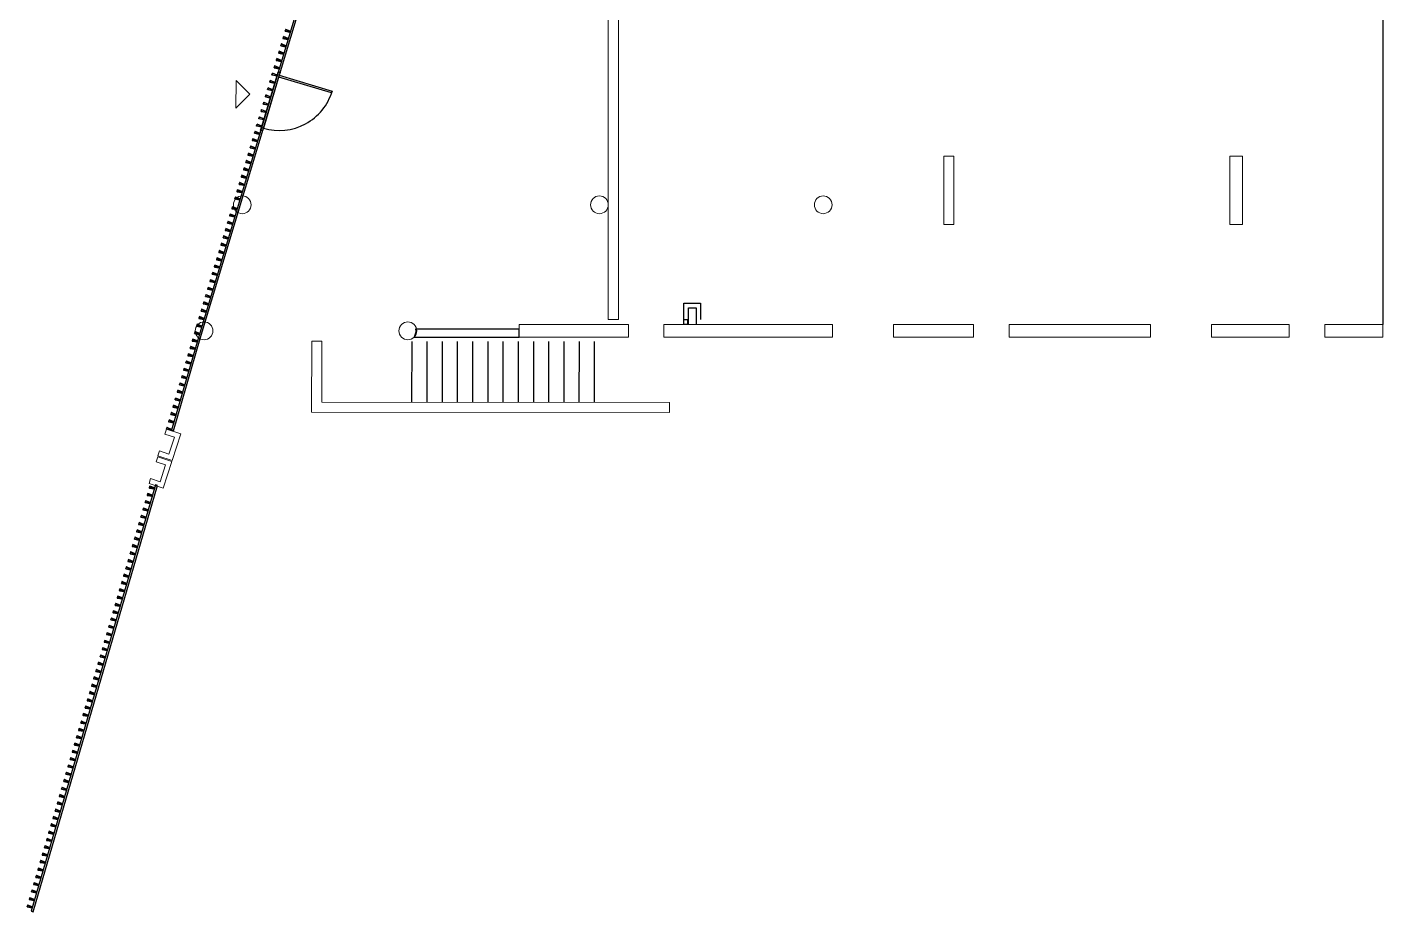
# Model space of a CAD drawing. Header units: millimetres. Extents: x -26249 to 60250, y -21218 to 23336.
# Drawn here: x -21371 to -18698, y 11154 to 12897 of the extents above; entities that cross this region are included whole.
import ezdxf

# ---------------------------------------------------------------- set-up
doc = ezdxf.new("R2010")
doc.units = ezdxf.units.MM
doc.layers.add('01_linteaux', color=2, linetype='Continuous')
doc.layers.add('01_murs_coup', color=5, linetype='Continuous', lineweight=60)
doc.layers.add('B Général', color=7, linetype='Continuous', lineweight=5)

msp = doc.modelspace()

# ---------------------------------------------------------------- linework, layer by layer
at = {"layer": '01_linteaux', "linetype": 'Continuous'}
for p, q in [((-18698.108, 13027.478), (-18698.108, 12311.493)), ((-20076.103, 12353.642), (-20043.199, 12353.642)), ((-20076.103, 12321.493), (-20076.103, 12353.642)), ((-20043.199, 12353.642), (-20043.199, 12321.493)), ((-20067.103, 12344.642), (-20052.199, 12344.642)), ((-20067.103, 12311.493), (-20067.103, 12344.642)), ((-20052.199, 12344.642), (-20052.199, 12311.493)), ((-20612.386, 12158.314), (-20612.265, 12278.314)), ((-20582.386, 12158.283), (-20582.265, 12278.283)), ((-20552.386, 12158.253), (-20552.265, 12278.253)), ((-20522.386, 12158.223), (-20522.265, 12278.223)), ((-20492.386, 12158.193), (-20492.265, 12278.193)), ((-20462.386, 12158.162), (-20462.265, 12278.162)), ((-20432.386, 12158.132), (-20432.265, 12278.132)), ((-20402.386, 12158.102), (-20402.265, 12278.102)), ((-20372.386, 12158.072), (-20372.265, 12278.072)), ((-20342.386, 12158.041), (-20342.265, 12278.041)), ((-20312.386, 12158.011), (-20312.265, 12278.011)), ((-20282.386, 12157.981), (-20282.265, 12277.981)), ((-20252.386, 12157.951), (-20252.265, 12277.95))]:
    msp.add_line(p, q, dxfattribs=at)
at = {"layer": '01_linteaux', "linetype": 'Continuous', "flags": 128}
for points in [[(-21082.747, 12102.144), (-21029.658, 12284.057), (-21029.661, 12284.058), (-20829.057, 12952.34), (-20832.888, 12953.49), (-21034.766, 12280.964), (-21034.731, 12280.954), (-21086.541, 12103.423)], [(-20852.943, 12887.722), (-20862.208, 12889.554), (-20861.261, 12892.71), (-20852.525, 12889.117)], [(-20861.57, 12858.985), (-20870.834, 12860.817), (-20869.887, 12863.973), (-20861.151, 12860.38)], [(-20857.257, 12873.354), (-20866.521, 12875.186), (-20865.574, 12878.341), (-20856.838, 12874.748)], [(-20870.196, 12830.248), (-20879.46, 12832.08), (-20878.513, 12835.235), (-20869.777, 12831.642)], [(-20865.883, 12844.617), (-20875.147, 12846.449), (-20874.2, 12849.604), (-20865.464, 12846.011)], [(-20877.751, 12804.035), (-20873.92, 12802.885), (-20905.258, 12698.487), (-20909.089, 12699.637)], [(-20878.398, 12802.925), (-20887.139, 12806.499), (-20888.086, 12803.343), (-20878.816, 12801.531)], [(-20874.509, 12815.88), (-20883.774, 12817.711), (-20882.826, 12820.867), (-20874.091, 12817.274)], [(-20877.751, 12804.035), (-20876.179, 12809.274), (-20872.348, 12808.124), (-20873.92, 12802.885)], [(-20887.024, 12774.188), (-20895.766, 12777.761), (-20896.713, 12774.606), (-20887.442, 12772.794)], [(-20882.711, 12788.557), (-20891.452, 12792.13), (-20892.4, 12788.975), (-20883.129, 12787.162)], [(-20875.07, 12799.054), (-20873.92, 12802.885), (-20769.522, 12771.547), (-20770.672, 12767.716)], [(-20891.337, 12759.82), (-20900.079, 12763.393), (-20901.026, 12760.237), (-20891.756, 12758.425)], [(-20899.963, 12731.082), (-20908.705, 12734.656), (-20909.652, 12731.5), (-20900.382, 12729.688)], [(-20895.65, 12745.451), (-20904.392, 12749.024), (-20905.339, 12745.869), (-20896.069, 12744.057)], [(-20908.59, 12702.345), (-20917.331, 12705.918), (-20918.279, 12702.763), (-20909.008, 12700.951)], [(-20904.276, 12716.714), (-20913.018, 12720.287), (-20913.965, 12717.132), (-20904.695, 12715.32)], [(-20910.671, 12694.369), (-20909.089, 12699.637), (-20905.258, 12698.487), (-20906.84, 12693.219)], [(-20917.628, 12672.235), (-20926.893, 12674.067), (-20925.946, 12677.222), (-20917.21, 12673.629)], [(-20913.315, 12686.603), (-20922.58, 12688.435), (-20921.632, 12691.591), (-20912.897, 12687.998)], [(-20926.255, 12643.498), (-20935.519, 12645.329), (-20934.572, 12648.485), (-20925.836, 12644.892)], [(-20921.941, 12657.866), (-20931.206, 12659.698), (-20930.259, 12662.853), (-20921.523, 12659.26)], [(-20934.881, 12614.76), (-20944.145, 12616.592), (-20943.198, 12619.748), (-20934.462, 12616.155)], [(-20930.568, 12629.129), (-20939.832, 12630.961), (-20938.885, 12634.116), (-20930.149, 12630.523)], [(-20943.507, 12586.023), (-20952.772, 12587.855), (-20951.824, 12591.01), (-20943.089, 12587.418)], [(-20939.194, 12600.392), (-20948.458, 12602.224), (-20947.511, 12605.379), (-20938.775, 12601.786)], [(-20947.82, 12571.655), (-20957.085, 12573.487), (-20956.138, 12576.642), (-20947.402, 12573.049)], [(-20957.882, 12538.137), (-20967.146, 12539.969), (-20966.199, 12543.124), (-20957.463, 12539.531)], [(-20952.133, 12557.286), (-20961.398, 12559.118), (-20960.451, 12562.273), (-20951.715, 12558.68)], [(-20966.508, 12509.4), (-20975.772, 12511.232), (-20974.825, 12514.387), (-20966.089, 12510.794)], [(-20962.195, 12523.769), (-20971.459, 12525.6), (-20970.512, 12528.756), (-20961.776, 12525.163)], [(-20975.134, 12480.663), (-20984.399, 12482.495), (-20983.451, 12485.65), (-20974.716, 12482.057)], [(-20970.821, 12495.031), (-20980.085, 12496.863), (-20979.138, 12500.019), (-20970.402, 12496.426)], [(-20983.76, 12451.926), (-20993.025, 12453.758), (-20992.078, 12456.913), (-20983.342, 12453.32)], [(-20979.447, 12466.294), (-20988.712, 12468.126), (-20987.765, 12471.281), (-20979.029, 12467.689)], [(-20988.074, 12437.557), (-20997.338, 12439.389), (-20996.391, 12442.544), (-20987.655, 12438.951)], [(-20996.7, 12408.82), (-21005.964, 12410.652), (-21005.017, 12413.807), (-20996.281, 12410.214)], [(-20992.387, 12423.188), (-21001.651, 12425.02), (-21000.704, 12428.176), (-20991.968, 12424.583)], [(-21005.556, 12379.316), (-21014.821, 12381.148), (-21013.874, 12384.303), (-21005.138, 12380.71)], [(-21001.013, 12394.451), (-21010.278, 12396.283), (-21009.33, 12399.439), (-21000.594, 12395.846)], [(-21014.183, 12350.579), (-21023.447, 12352.411), (-21022.5, 12355.566), (-21013.764, 12351.973)], [(-21009.87, 12364.947), (-21019.134, 12366.779), (-21018.187, 12369.935), (-21009.451, 12366.342)], [(-21022.809, 12321.841), (-21032.073, 12323.673), (-21031.126, 12326.829), (-21022.39, 12323.236)], [(-21018.496, 12336.21), (-21027.76, 12338.042), (-21026.813, 12341.197), (-21018.077, 12337.604)], [(-21031.665, 12292.337), (-21040.93, 12294.169), (-21039.983, 12297.325), (-21031.247, 12293.732)], [(-21027.352, 12306.706), (-21036.617, 12308.538), (-21035.67, 12311.693), (-21026.934, 12308.1)], [(-20076.103, 12321.493), (-20069.103, 12321.493), (-20069.103, 12311.493), (-20076.103, 12311.493)], [(-21036.094, 12277.354), (-21045.372, 12279.115), (-21044.449, 12282.277), (-21035.686, 12278.752)], [(-21044.499, 12248.552), (-21053.778, 12250.312), (-21052.855, 12253.475), (-21044.091, 12249.949)], [(-21040.296, 12262.953), (-21049.575, 12264.714), (-21048.652, 12267.876), (-21039.889, 12264.35)], [(-21052.905, 12219.749), (-21062.183, 12221.51), (-21061.26, 12224.672), (-21052.497, 12221.147)], [(-21048.702, 12234.15), (-21057.98, 12235.911), (-21057.057, 12239.074), (-21048.294, 12235.548)], [(-21061.311, 12190.947), (-21070.589, 12192.707), (-21069.666, 12195.87), (-21060.903, 12192.344)], [(-21057.108, 12205.348), (-21066.386, 12207.109), (-21065.463, 12210.271), (-21056.7, 12206.745)], [(-21069.941, 12161.376), (-21079.219, 12163.136), (-21078.296, 12166.299), (-21069.533, 12162.773)], [(-21065.514, 12176.545), (-21074.792, 12178.306), (-21073.869, 12181.469), (-21065.106, 12177.943)], [(-21078.346, 12132.573), (-21087.625, 12134.334), (-21086.702, 12137.496), (-21077.938, 12133.971)], [(-21074.144, 12146.974), (-21083.422, 12148.735), (-21082.499, 12151.898), (-21073.736, 12148.372)], [(-21082.549, 12118.172), (-21091.827, 12119.933), (-21090.904, 12123.095), (-21082.141, 12119.569)], [(-21086.752, 12103.771), (-21096.03, 12105.531), (-21095.107, 12108.694), (-21086.344, 12105.168)], [(-21359.408, 11154.155), (-21114.237, 11994.245), (-21118.04, 11995.489), (-21363.248, 11155.275)], [(-21124.802, 11973.391), (-21134.08, 11975.152), (-21133.157, 11978.314), (-21124.394, 11974.788)], [(-21120.599, 11987.792), (-21129.877, 11989.553), (-21128.954, 11992.716), (-21120.191, 11989.19)], [(-21133.208, 11944.588), (-21142.486, 11946.349), (-21141.563, 11949.512), (-21132.8, 11945.986)], [(-21129.005, 11958.99), (-21138.283, 11960.75), (-21137.36, 11963.913), (-21128.597, 11960.387)], [(-21137.41, 11930.187), (-21146.689, 11931.948), (-21145.766, 11935.111), (-21137.003, 11931.585)], [(-21145.816, 11901.385), (-21155.094, 11903.146), (-21154.171, 11906.308), (-21145.408, 11902.782)], [(-21141.613, 11915.786), (-21150.892, 11917.547), (-21149.969, 11920.709), (-21141.205, 11917.183)], [(-21154.222, 11872.582), (-21163.5, 11874.343), (-21162.577, 11877.506), (-21153.814, 11873.98)], [(-21150.019, 11886.983), (-21159.297, 11888.744), (-21158.374, 11891.907), (-21149.611, 11888.381)], [(-21162.852, 11843.011), (-21172.13, 11844.772), (-21171.207, 11847.935), (-21162.444, 11844.409)], [(-21158.425, 11858.181), (-21167.703, 11859.942), (-21166.78, 11863.104), (-21158.017, 11859.578)], [(-21171.258, 11814.209), (-21180.536, 11815.97), (-21179.613, 11819.132), (-21170.85, 11815.606)], [(-21167.055, 11828.61), (-21176.333, 11830.371), (-21175.41, 11833.533), (-21166.647, 11830.007)], [(-21179.663, 11785.406), (-21188.941, 11787.167), (-21188.019, 11790.33), (-21179.255, 11786.804)], [(-21175.46, 11799.807), (-21184.739, 11801.568), (-21183.816, 11804.731), (-21175.053, 11801.205)], [(-21188.069, 11756.604), (-21197.347, 11758.365), (-21196.424, 11761.527), (-21187.661, 11758.001)], [(-21183.866, 11771.005), (-21193.144, 11772.766), (-21192.221, 11775.928), (-21183.458, 11772.402)], [(-21192.272, 11742.202), (-21201.55, 11743.963), (-21200.627, 11747.126), (-21191.864, 11743.6)], [(-21200.677, 11713.4), (-21209.956, 11715.161), (-21209.033, 11718.323), (-21200.27, 11714.798)], [(-21196.475, 11727.801), (-21205.753, 11729.562), (-21204.83, 11732.725), (-21196.067, 11729.199)], [(-21209.307, 11683.829), (-21218.586, 11685.59), (-21217.663, 11688.752), (-21208.9, 11685.226)], [(-21204.88, 11698.999), (-21214.159, 11700.76), (-21213.236, 11703.922), (-21204.472, 11700.396)], [(-21217.713, 11655.026), (-21226.991, 11656.787), (-21226.068, 11659.95), (-21217.305, 11656.424)], [(-21213.51, 11669.428), (-21222.789, 11671.189), (-21221.866, 11674.351), (-21213.102, 11670.825)], [(-21226.119, 11626.224), (-21235.397, 11627.985), (-21234.474, 11631.147), (-21225.711, 11627.622)], [(-21221.916, 11640.625), (-21231.194, 11642.386), (-21230.271, 11645.549), (-21221.508, 11642.023)], [(-21234.525, 11597.422), (-21243.803, 11599.182), (-21242.88, 11602.345), (-21234.117, 11598.819)], [(-21230.322, 11611.823), (-21239.6, 11613.584), (-21238.677, 11616.746), (-21229.914, 11613.22)], [(-21238.727, 11583.02), (-21248.006, 11584.781), (-21247.083, 11587.944), (-21238.32, 11584.418)], [(-21247.133, 11554.218), (-21256.411, 11555.979), (-21255.488, 11559.141), (-21246.725, 11555.615)], [(-21242.93, 11568.619), (-21252.208, 11570.38), (-21251.286, 11573.542), (-21242.522, 11570.017)], [(-21255.763, 11524.647), (-21265.041, 11526.408), (-21264.118, 11529.57), (-21255.355, 11526.044)], [(-21251.336, 11539.817), (-21260.614, 11541.577), (-21259.691, 11544.74), (-21250.928, 11541.214)], [(-21264.169, 11495.844), (-21273.447, 11497.605), (-21272.524, 11500.768), (-21263.761, 11497.242)], [(-21259.966, 11510.246), (-21269.244, 11512.006), (-21268.321, 11515.169), (-21259.558, 11511.643)], [(-21272.574, 11467.042), (-21281.853, 11468.803), (-21280.93, 11471.965), (-21272.167, 11468.439)], [(-21268.372, 11481.443), (-21277.65, 11483.204), (-21276.727, 11486.366), (-21267.964, 11482.841)], [(-21280.98, 11438.239), (-21290.258, 11440), (-21289.335, 11443.163), (-21280.572, 11439.637)], [(-21276.777, 11452.641), (-21286.056, 11454.401), (-21285.133, 11457.564), (-21276.369, 11454.038)], [(-21289.386, 11409.437), (-21298.664, 11411.198), (-21297.741, 11414.36), (-21288.978, 11410.834)], [(-21285.183, 11423.838), (-21294.461, 11425.599), (-21293.538, 11428.761), (-21284.775, 11425.236)], [(-21293.813, 11394.267), (-21303.091, 11396.028), (-21302.168, 11399.19), (-21293.405, 11395.665)], [(-21302.219, 11365.465), (-21311.497, 11367.225), (-21310.574, 11370.388), (-21301.811, 11366.862)], [(-21298.016, 11379.866), (-21307.294, 11381.627), (-21306.371, 11384.789), (-21297.608, 11381.263)], [(-21310.624, 11336.662), (-21319.903, 11338.423), (-21318.98, 11341.585), (-21310.217, 11338.06)], [(-21306.422, 11351.063), (-21315.7, 11352.824), (-21314.777, 11355.987), (-21306.014, 11352.461)], [(-21319.03, 11307.86), (-21328.308, 11309.62), (-21327.385, 11312.783), (-21318.622, 11309.257)], [(-21314.827, 11322.261), (-21324.105, 11324.022), (-21323.182, 11327.184), (-21314.419, 11323.658)], [(-21327.436, 11279.057), (-21336.714, 11280.818), (-21335.791, 11283.98), (-21327.028, 11280.455)], [(-21323.233, 11293.458), (-21332.511, 11295.219), (-21331.588, 11298.382), (-21322.825, 11294.856)], [(-21335.841, 11250.255), (-21345.12, 11252.015), (-21344.197, 11255.178), (-21335.434, 11251.652)], [(-21331.639, 11264.656), (-21340.917, 11266.417), (-21339.994, 11269.579), (-21331.231, 11266.053)], [(-21340.269, 11235.085), (-21349.547, 11236.846), (-21348.624, 11240.008), (-21339.861, 11236.482)], [(-21348.674, 11206.282), (-21357.952, 11208.043), (-21357.03, 11211.206), (-21348.266, 11207.68)], [(-21344.471, 11220.684), (-21353.75, 11222.444), (-21352.827, 11225.607), (-21344.064, 11222.081)], [(-21357.304, 11176.711), (-21366.582, 11178.472), (-21365.66, 11181.635), (-21356.896, 11178.109)], [(-21352.877, 11191.881), (-21362.155, 11193.642), (-21361.232, 11196.804), (-21352.469, 11193.279)], [(-21361.507, 11162.31), (-21370.785, 11164.071), (-21369.862, 11167.233), (-21361.099, 11163.708)]]:
    msp.add_lwpolyline(points, close=True, dxfattribs=at)
for points in [[(-20862.374, 12889.281), (-20852.913, 12887.411, 0.38625187), (-20852.682, 12887.549), (-20852.211, 12889.117, 0.38562621), (-20852.327, 12889.36), (-20861.249, 12893.029, 0.44339071), (-20861.516, 12892.902), (-20862.527, 12889.535, 0.44273927), (-20862.374, 12889.281)], [(-20871, 12860.544), (-20861.539, 12858.673, 0.38625187), (-20861.308, 12858.812), (-20860.838, 12860.38, 0.38562621), (-20860.953, 12860.623), (-20869.875, 12864.292, 0.44339071), (-20870.143, 12864.165), (-20871.153, 12860.798, 0.44273927), (-20871, 12860.544)], [(-20866.687, 12874.913), (-20857.226, 12873.042, 0.38625187), (-20856.995, 12873.181), (-20856.525, 12874.749, 0.38562621), (-20856.64, 12874.991), (-20865.562, 12878.661, 0.44339071), (-20865.829, 12878.533), (-20866.84, 12875.167, 0.44273927), (-20866.687, 12874.913)], [(-20879.627, 12831.807), (-20870.165, 12829.936, 0.38625187), (-20869.935, 12830.075), (-20869.464, 12831.643, 0.38562621), (-20869.58, 12831.885), (-20878.501, 12835.555, 0.44339071), (-20878.769, 12835.427), (-20879.779, 12832.061, 0.44273927), (-20879.627, 12831.807)], [(-20875.314, 12846.176), (-20865.852, 12844.305, 0.38625187), (-20865.622, 12844.444), (-20865.151, 12846.012, 0.38562621), (-20865.266, 12846.254), (-20874.188, 12849.923, 0.44339071), (-20874.456, 12849.796), (-20875.466, 12846.429, 0.44273927), (-20875.314, 12846.176)], [(-20887.128, 12806.818), (-20878.2, 12803.169, -0.38625187), (-20878.084, 12802.926), (-20878.555, 12801.358, -0.38562621), (-20878.785, 12801.219), (-20888.252, 12803.07, -0.44339071), (-20888.406, 12803.324), (-20887.395, 12806.69, -0.44273927), (-20887.128, 12806.818)], [(-20883.94, 12817.439), (-20874.478, 12815.568, 0.38625187), (-20874.248, 12815.706), (-20873.777, 12817.274, 0.38562621), (-20873.893, 12817.517), (-20882.814, 12821.186, 0.44339071), (-20883.082, 12821.059), (-20884.093, 12817.692, 0.44273927), (-20883.94, 12817.439)], [(-20895.754, 12778.081), (-20886.826, 12774.432, -0.38625187), (-20886.71, 12774.189), (-20887.181, 12772.621, -0.38562621), (-20887.411, 12772.482), (-20896.879, 12774.333, -0.44339071), (-20897.032, 12774.587), (-20896.021, 12777.953, -0.44273927), (-20895.754, 12778.081)], [(-20891.441, 12792.449), (-20882.513, 12788.8, -0.38625187), (-20882.397, 12788.558), (-20882.868, 12786.989, -0.38562621), (-20883.098, 12786.851), (-20892.566, 12788.701, -0.44339071), (-20892.719, 12788.955), (-20891.708, 12792.322, -0.44273927), (-20891.441, 12792.449)], [(-20900.067, 12763.712), (-20891.139, 12760.063, -0.38625187), (-20891.024, 12759.82), (-20891.494, 12758.252, -0.38562621), (-20891.724, 12758.113), (-20901.192, 12759.964, -0.44339071), (-20901.345, 12760.218), (-20900.334, 12763.585, -0.44273927), (-20900.067, 12763.712)], [(-20908.693, 12734.975), (-20899.766, 12731.326, -0.38625187), (-20899.65, 12731.083), (-20900.121, 12729.515, -0.38562621), (-20900.35, 12729.376), (-20909.818, 12731.227, -0.44339071), (-20909.971, 12731.481), (-20908.961, 12734.847, -0.44273927), (-20908.693, 12734.975)], [(-20904.38, 12749.344), (-20895.453, 12745.694, -0.38625187), (-20895.337, 12745.452), (-20895.807, 12743.884, -0.38562621), (-20896.037, 12743.745), (-20905.505, 12745.596, -0.44339071), (-20905.658, 12745.849), (-20904.648, 12749.216, -0.44273927), (-20904.38, 12749.344)], [(-20917.32, 12706.238), (-20908.392, 12702.589, -0.38625187), (-20908.276, 12702.346), (-20908.747, 12700.778, -0.38562621), (-20908.977, 12700.639), (-20918.444, 12702.49, -0.44339071), (-20918.598, 12702.744), (-20917.587, 12706.11, -0.44273927), (-20917.32, 12706.238)], [(-20913.007, 12720.606), (-20904.079, 12716.957, -0.38625187), (-20903.963, 12716.715), (-20904.434, 12715.146, -0.38562621), (-20904.664, 12715.008), (-20914.131, 12716.858, -0.44339071), (-20914.284, 12717.112), (-20913.274, 12720.479, -0.44273927), (-20913.007, 12720.606)], [(-20927.059, 12673.794), (-20917.597, 12671.923, 0.38625187), (-20917.367, 12672.062), (-20916.896, 12673.63, 0.38562621), (-20917.012, 12673.872), (-20925.934, 12677.541, 0.44339071), (-20926.201, 12677.414), (-20927.212, 12674.047, 0.44273927), (-20927.059, 12673.794)], [(-20922.746, 12688.162), (-20913.284, 12686.291, 0.38625187), (-20913.054, 12686.43), (-20912.583, 12687.998, 0.38562621), (-20912.699, 12688.241), (-20921.62, 12691.91, 0.44339071), (-20921.888, 12691.783), (-20922.899, 12688.416, 0.44273927), (-20922.746, 12688.162)], [(-20935.685, 12645.057), (-20926.224, 12643.186, 0.38625187), (-20925.993, 12643.324), (-20925.523, 12644.892, 0.38562621), (-20925.638, 12645.135), (-20934.56, 12648.804, 0.44339071), (-20934.827, 12648.677), (-20935.838, 12645.31, 0.44273927), (-20935.685, 12645.057)], [(-20931.372, 12659.425), (-20921.911, 12657.554, 0.38625187), (-20921.68, 12657.693), (-20921.21, 12659.261, 0.38562621), (-20921.325, 12659.503), (-20930.247, 12663.173, 0.44339071), (-20930.514, 12663.045), (-20931.525, 12659.679, 0.44273927), (-20931.372, 12659.425)], [(-20944.312, 12616.319), (-20934.85, 12614.448, 0.38625187), (-20934.62, 12614.587), (-20934.149, 12616.155, 0.38562621), (-20934.264, 12616.398), (-20943.186, 12620.067, 0.44339071), (-20943.454, 12619.94), (-20944.464, 12616.573, 0.44273927), (-20944.312, 12616.319)], [(-20939.998, 12630.688), (-20930.537, 12628.817, 0.38625187), (-20930.307, 12628.956), (-20929.836, 12630.524, 0.38562621), (-20929.951, 12630.766), (-20938.873, 12634.436, 0.44339071), (-20939.141, 12634.308), (-20940.151, 12630.942, 0.44273927), (-20939.998, 12630.688)], [(-20952.938, 12587.582), (-20943.476, 12585.711, 0.38625187), (-20943.246, 12585.85), (-20942.775, 12587.418, 0.38562621), (-20942.891, 12587.661), (-20951.812, 12591.33, 0.44339071), (-20952.08, 12591.202), (-20953.091, 12587.836, 0.44273927), (-20952.938, 12587.582)], [(-20948.625, 12601.951), (-20939.163, 12600.08, 0.38625187), (-20938.933, 12600.219), (-20938.462, 12601.787, 0.38562621), (-20938.578, 12602.029), (-20947.499, 12605.699, 0.44339071), (-20947.767, 12605.571), (-20948.777, 12602.204, 0.44273927), (-20948.625, 12601.951)], [(-20957.251, 12573.214), (-20947.789, 12571.343, 0.38625187), (-20947.559, 12571.481), (-20947.088, 12573.049, 0.38562621), (-20947.204, 12573.292), (-20956.126, 12576.961, 0.44339071), (-20956.393, 12576.834), (-20957.404, 12573.467, 0.44273927), (-20957.251, 12573.214)], [(-20967.312, 12539.696), (-20957.851, 12537.825, 0.38625187), (-20957.62, 12537.964), (-20957.15, 12539.532, 0.38562621), (-20957.265, 12539.774), (-20966.187, 12543.444, 0.44339071), (-20966.454, 12543.316), (-20967.465, 12539.95, 0.44273927), (-20967.312, 12539.696)], [(-20961.564, 12558.845), (-20952.103, 12556.974, 0.38625187), (-20951.872, 12557.113), (-20951.402, 12558.681, 0.38562621), (-20951.517, 12558.923), (-20960.439, 12562.593, 0.44339071), (-20960.706, 12562.465), (-20961.717, 12559.099, 0.44273927), (-20961.564, 12558.845)], [(-20975.939, 12510.959), (-20966.477, 12509.088, 0.38625187), (-20966.247, 12509.227), (-20965.776, 12510.795, 0.38562621), (-20965.891, 12511.037), (-20974.813, 12514.707, 0.44339071), (-20975.081, 12514.579), (-20976.091, 12511.213, 0.44273927), (-20975.939, 12510.959)], [(-20971.625, 12525.328), (-20962.164, 12523.457, 0.38625187), (-20961.933, 12523.595), (-20961.463, 12525.163, 0.38562621), (-20961.578, 12525.406), (-20970.5, 12529.075, 0.44339071), (-20970.768, 12528.948), (-20971.778, 12525.581, 0.44273927), (-20971.625, 12525.328)], [(-20984.565, 12482.222), (-20975.103, 12480.351, 0.38625187), (-20974.873, 12480.49), (-20974.402, 12482.058, 0.38562621), (-20974.518, 12482.3), (-20983.439, 12485.97, 0.44339071), (-20983.707, 12485.842), (-20984.718, 12482.475, 0.44273927), (-20984.565, 12482.222)], [(-20980.252, 12496.59), (-20970.79, 12494.719, 0.38625187), (-20970.56, 12494.858), (-20970.089, 12496.426, 0.38562621), (-20970.205, 12496.669), (-20979.126, 12500.338, 0.44339071), (-20979.394, 12500.211), (-20980.404, 12496.844, 0.44273927), (-20980.252, 12496.59)], [(-20993.191, 12453.485), (-20983.73, 12451.614, 0.38625187), (-20983.499, 12451.752), (-20983.029, 12453.32, 0.38562621), (-20983.144, 12453.563), (-20992.066, 12457.232, 0.44339071), (-20992.333, 12457.105), (-20993.344, 12453.738, 0.44273927), (-20993.191, 12453.485)], [(-20988.878, 12467.853), (-20979.416, 12465.982, 0.38625187), (-20979.186, 12466.121), (-20978.715, 12467.689, 0.38562621), (-20978.831, 12467.932), (-20987.753, 12471.601, 0.44339071), (-20988.02, 12471.473), (-20989.031, 12468.107, 0.44273927), (-20988.878, 12467.853)], [(-20997.504, 12439.116), (-20988.043, 12437.245, 0.38625187), (-20987.812, 12437.384), (-20987.342, 12438.952, 0.38562621), (-20987.457, 12439.194), (-20996.379, 12442.864, 0.44339071), (-20996.646, 12442.736), (-20997.657, 12439.37, 0.44273927), (-20997.504, 12439.116)], [(-21006.131, 12410.379), (-20996.669, 12408.508, 0.38625187), (-20996.439, 12408.647), (-20995.968, 12410.215, 0.38562621), (-20996.083, 12410.457), (-21005.005, 12414.127, 0.44339071), (-21005.273, 12413.999), (-21006.283, 12410.632, 0.44273927), (-21006.131, 12410.379)], [(-21001.817, 12424.747), (-20992.356, 12422.876, 0.38625187), (-20992.126, 12423.015), (-20991.655, 12424.583, 0.38562621), (-20991.77, 12424.826), (-21000.692, 12428.495, 0.44339071), (-21000.96, 12428.368), (-21001.97, 12425.001, 0.44273927), (-21001.817, 12424.747)], [(-21014.987, 12380.875), (-21005.525, 12379.004, 0.38625187), (-21005.295, 12379.143), (-21004.824, 12380.711, 0.38562621), (-21004.94, 12380.953), (-21013.862, 12384.623, 0.44339071), (-21014.129, 12384.495), (-21015.14, 12381.129, 0.44273927), (-21014.987, 12380.875)], [(-21010.444, 12396.01), (-21000.982, 12394.139, 0.38625187), (-21000.752, 12394.278), (-21000.281, 12395.846, 0.38562621), (-21000.397, 12396.089), (-21009.318, 12399.758, 0.44339071), (-21009.586, 12399.63), (-21010.597, 12396.264, 0.44273927), (-21010.444, 12396.01)], [(-21023.613, 12352.138), (-21014.152, 12350.267, 0.38625187), (-21013.921, 12350.405), (-21013.451, 12351.973, 0.38562621), (-21013.566, 12352.216), (-21022.488, 12355.885, 0.44339071), (-21022.756, 12355.758), (-21023.766, 12352.391, 0.44273927), (-21023.613, 12352.138)], [(-21019.3, 12366.506), (-21009.839, 12364.635, 0.38625187), (-21009.608, 12364.774), (-21009.138, 12366.342, 0.38562621), (-21009.253, 12366.585), (-21018.175, 12370.254, 0.44339071), (-21018.442, 12370.126), (-21019.453, 12366.76, 0.44273927), (-21019.3, 12366.506)], [(-21032.24, 12323.4), (-21022.778, 12321.53, 0.38625187), (-21022.548, 12321.668), (-21022.077, 12323.236, 0.38562621), (-21022.193, 12323.479), (-21031.114, 12327.148, 0.44339071), (-21031.382, 12327.021), (-21032.392, 12323.654, 0.44273927), (-21032.24, 12323.4)], [(-21027.927, 12337.769), (-21018.465, 12335.898, 0.38625187), (-21018.235, 12336.037), (-21017.764, 12337.605, 0.38562621), (-21017.879, 12337.847), (-21026.801, 12341.517, 0.44339071), (-21027.069, 12341.389), (-21028.079, 12338.023, 0.44273927), (-21027.927, 12337.769)], [(-21041.096, 12293.896), (-21031.635, 12292.026, 0.38625187), (-21031.404, 12292.164), (-21030.934, 12293.732, 0.38562621), (-21031.049, 12293.975), (-21039.971, 12297.644, 0.44339071), (-21040.238, 12297.517), (-21041.249, 12294.15, 0.44273927), (-21041.096, 12293.896)], [(-21036.783, 12308.265), (-21027.321, 12306.394, 0.38625187), (-21027.091, 12306.533), (-21026.62, 12308.101, 0.38562621), (-21026.736, 12308.343), (-21035.658, 12312.013, 0.44339071), (-21035.925, 12311.885), (-21036.936, 12308.519, 0.44273927), (-21036.783, 12308.265)], [(-20608.229, 12286.493), (-20401.136, 12286.493), (-20401.136, 12302.493), (-20605.138, 12302.493, -0.16968981), (-20608.229, 12286.493)], [(-21045.536, 12278.841), (-21036.06, 12277.042, 0.38625187), (-21035.831, 12277.183), (-21035.372, 12278.755, 0.38562621), (-21035.49, 12278.996), (-21044.439, 12282.597, 0.44339071), (-21044.706, 12282.467), (-21045.691, 12279.093, 0.44273927), (-21045.536, 12278.841)], [(-21053.942, 12250.038), (-21044.466, 12248.24, 0.38625187), (-21044.237, 12248.38), (-21043.778, 12249.952, 0.38562621), (-21043.895, 12250.194), (-21052.845, 12253.794, 0.44339071), (-21053.112, 12253.665), (-21054.096, 12250.291, 0.44273927), (-21053.942, 12250.038)], [(-21049.739, 12264.439), (-21040.263, 12262.641, 0.38625187), (-21040.034, 12262.782), (-21039.575, 12264.353, 0.38562621), (-21039.693, 12264.595), (-21048.642, 12268.196, 0.44339071), (-21048.909, 12268.066), (-21049.894, 12264.692, 0.44273927), (-21049.739, 12264.439)], [(-21062.347, 12221.236), (-21052.872, 12219.437, 0.38625187), (-21052.642, 12219.578), (-21052.184, 12221.15, 0.38562621), (-21052.301, 12221.391), (-21061.251, 12224.992, 0.44339071), (-21061.517, 12224.862), (-21062.502, 12221.488, 0.44273927), (-21062.347, 12221.236)], [(-21058.145, 12235.637), (-21048.669, 12233.839, 0.38625187), (-21048.44, 12233.979), (-21047.981, 12235.551, 0.38562621), (-21048.098, 12235.792), (-21057.048, 12239.393, 0.44339071), (-21057.314, 12239.264), (-21058.299, 12235.889, 0.44273927), (-21058.145, 12235.637)], [(-21070.753, 12192.433), (-21061.277, 12190.635, 0.38625187), (-21061.048, 12190.775), (-21060.589, 12192.347, 0.38562621), (-21060.707, 12192.589), (-21069.656, 12196.19, 0.44339071), (-21069.923, 12196.06), (-21070.908, 12192.686, 0.44273927), (-21070.753, 12192.433)], [(-21066.55, 12206.834), (-21057.075, 12205.036, 0.38625187), (-21056.845, 12205.177), (-21056.387, 12206.748, 0.38562621), (-21056.504, 12206.99), (-21065.454, 12210.591, 0.44339071), (-21065.72, 12210.461), (-21066.705, 12207.087, 0.44273927), (-21066.55, 12206.834)], [(-21079.383, 12162.862), (-21069.907, 12161.064, 0.38625187), (-21069.678, 12161.204), (-21069.219, 12162.776, 0.38562621), (-21069.337, 12163.018), (-21078.286, 12166.618, 0.44339071), (-21078.553, 12166.489), (-21079.538, 12163.115, 0.44273927), (-21079.383, 12162.862)], [(-21074.956, 12178.032), (-21065.48, 12176.234, 0.38625187), (-21065.251, 12176.374), (-21064.792, 12177.946, 0.38562621), (-21064.91, 12178.187), (-21073.859, 12181.788, 0.44339071), (-21074.126, 12181.659), (-21075.111, 12178.285, 0.44273927), (-21074.956, 12178.032)], [(-21087.789, 12134.06), (-21078.313, 12132.261, 0.38625187), (-21078.084, 12132.402), (-21077.625, 12133.974, 0.38562621), (-21077.742, 12134.215), (-21086.692, 12137.816, 0.44339071), (-21086.959, 12137.686), (-21087.943, 12134.312, 0.44273927), (-21087.789, 12134.06)], [(-21083.586, 12148.461), (-21074.11, 12146.663, 0.38625187), (-21073.881, 12146.803), (-21073.422, 12148.375, 0.38562621), (-21073.54, 12148.616), (-21082.489, 12152.217, 0.44339071), (-21082.756, 12152.088), (-21083.741, 12148.713, 0.44273927), (-21083.586, 12148.461)], [(-21091.992, 12119.658), (-21082.516, 12117.86, 0.38625187), (-21082.287, 12118.001), (-21081.828, 12119.572, 0.38562621), (-21081.945, 12119.814), (-21090.895, 12123.415, 0.44339071), (-21091.162, 12123.285), (-21092.146, 12119.911, 0.44273927), (-21091.992, 12119.658)], [(-21134.244, 11974.878), (-21124.769, 11973.079, 0.38625187), (-21124.539, 11973.22), (-21124.081, 11974.791, 0.38562621), (-21124.198, 11975.033), (-21133.148, 11978.634, 0.44339071), (-21133.414, 11978.504), (-21134.399, 11975.13, 0.44273927), (-21134.244, 11974.878)], [(-21130.041, 11989.279), (-21120.566, 11987.48, 0.38625187), (-21120.337, 11987.621), (-21119.878, 11989.193, 0.38562621), (-21119.995, 11989.434), (-21128.945, 11993.035, 0.44339071), (-21129.211, 11992.906), (-21130.196, 11989.531, 0.44273927), (-21130.041, 11989.279)], [(-21142.65, 11946.075), (-21133.174, 11944.277, 0.38625187), (-21132.945, 11944.417), (-21132.486, 11945.989, 0.38562621), (-21132.604, 11946.23), (-21141.553, 11949.831, 0.44339071), (-21141.82, 11949.702), (-21142.805, 11946.328, 0.44273927), (-21142.65, 11946.075)], [(-21138.447, 11960.476), (-21128.972, 11958.678, 0.38625187), (-21128.742, 11958.818), (-21128.284, 11960.39, 0.38562621), (-21128.401, 11960.632), (-21137.35, 11964.233, 0.44339071), (-21137.617, 11964.103), (-21138.602, 11960.729, 0.44273927), (-21138.447, 11960.476)], [(-21146.853, 11931.674), (-21137.377, 11929.875, 0.38625187), (-21137.148, 11930.016), (-21136.689, 11931.588, 0.38562621), (-21136.807, 11931.829), (-21145.756, 11935.43, 0.44339071), (-21146.023, 11935.301), (-21147.008, 11931.926, 0.44273927), (-21146.853, 11931.674)], [(-21155.259, 11902.871), (-21145.783, 11901.073, 0.38625187), (-21145.554, 11901.213), (-21145.095, 11902.785, 0.38562621), (-21145.212, 11903.027), (-21154.162, 11906.628, 0.44339071), (-21154.429, 11906.498), (-21155.413, 11903.124, 0.44273927), (-21155.259, 11902.871)], [(-21151.056, 11917.273), (-21141.58, 11915.474, 0.38625187), (-21141.351, 11915.615), (-21140.892, 11917.186, 0.38562621), (-21141.009, 11917.428), (-21149.959, 11921.029, 0.44339071), (-21150.226, 11920.899), (-21151.21, 11917.525, 0.44273927), (-21151.056, 11917.273)], [(-21163.664, 11874.069), (-21154.189, 11872.271, 0.38625187), (-21153.959, 11872.411), (-21153.501, 11873.983, 0.38562621), (-21153.618, 11874.224), (-21162.568, 11877.825, 0.44339071), (-21162.834, 11877.696), (-21163.819, 11874.321, 0.44273927), (-21163.664, 11874.069)], [(-21159.461, 11888.47), (-21149.986, 11886.672, 0.38625187), (-21149.756, 11886.812), (-21149.298, 11888.384, 0.38562621), (-21149.415, 11888.625), (-21158.365, 11892.226, 0.44339071), (-21158.631, 11892.097), (-21159.616, 11888.723, 0.44273927), (-21159.461, 11888.47)], [(-21172.294, 11844.498), (-21162.819, 11842.699, 0.38625187), (-21162.589, 11842.84), (-21162.131, 11844.412, 0.38562621), (-21162.248, 11844.653), (-21171.198, 11848.254, 0.44339071), (-21171.464, 11848.125), (-21172.449, 11844.75, 0.44273927), (-21172.294, 11844.498)], [(-21167.867, 11859.668), (-21158.391, 11857.869, 0.38625187), (-21158.162, 11858.01), (-21157.704, 11859.581, 0.38562621), (-21157.821, 11859.823), (-21166.77, 11863.424, 0.44339071), (-21167.037, 11863.294), (-21168.022, 11859.92, 0.44273927), (-21167.867, 11859.668)], [(-21180.7, 11815.695), (-21171.224, 11813.897, 0.38625187), (-21170.995, 11814.037), (-21170.536, 11815.609, 0.38562621), (-21170.654, 11815.851), (-21179.603, 11819.452, 0.44339071), (-21179.87, 11819.322), (-21180.855, 11815.948, 0.44273927), (-21180.7, 11815.695)], [(-21176.497, 11830.097), (-21167.021, 11828.298, 0.38625187), (-21166.792, 11828.439), (-21166.333, 11830.01, 0.38562621), (-21166.451, 11830.252), (-21175.4, 11833.853, 0.44339071), (-21175.667, 11833.723), (-21176.652, 11830.349, 0.44273927), (-21176.497, 11830.097)], [(-21189.106, 11786.893), (-21179.63, 11785.095, 0.38625187), (-21179.401, 11785.235), (-21178.942, 11786.807, 0.38562621), (-21179.059, 11787.048), (-21188.009, 11790.649, 0.44339071), (-21188.276, 11790.52), (-21189.26, 11787.145, 0.44273927), (-21189.106, 11786.893)], [(-21184.903, 11801.294), (-21175.427, 11799.496, 0.38625187), (-21175.198, 11799.636), (-21174.739, 11801.208, 0.38562621), (-21174.857, 11801.449), (-21183.806, 11805.05, 0.44339071), (-21184.073, 11804.921), (-21185.057, 11801.547, 0.44273927), (-21184.903, 11801.294)], [(-21197.511, 11758.09), (-21188.036, 11756.292, 0.38625187), (-21187.806, 11756.433), (-21187.348, 11758.004, 0.38562621), (-21187.465, 11758.246), (-21196.415, 11761.847, 0.44339071), (-21196.681, 11761.717), (-21197.666, 11758.343, 0.44273927), (-21197.511, 11758.09)], [(-21193.308, 11772.492), (-21183.833, 11770.693, 0.38625187), (-21183.604, 11770.834), (-21183.145, 11772.405, 0.38562621), (-21183.262, 11772.647), (-21192.212, 11776.248, 0.44339071), (-21192.478, 11776.118), (-21193.463, 11772.744, 0.44273927), (-21193.308, 11772.492)], [(-21201.714, 11743.689), (-21192.239, 11741.891, 0.38625187), (-21192.009, 11742.031), (-21191.551, 11743.603, 0.38562621), (-21191.668, 11743.844), (-21200.617, 11747.445, 0.44339071), (-21200.884, 11747.316), (-21201.869, 11743.942, 0.44273927), (-21201.714, 11743.689)], [(-21210.12, 11714.887), (-21200.644, 11713.088, 0.38625187), (-21200.415, 11713.229), (-21199.956, 11714.8, 0.38562621), (-21200.074, 11715.042), (-21209.023, 11718.643, 0.44339071), (-21209.29, 11718.513), (-21210.275, 11715.139, 0.44273927), (-21210.12, 11714.887)], [(-21205.917, 11729.288), (-21196.441, 11727.49, 0.38625187), (-21196.212, 11727.63), (-21195.753, 11729.202, 0.38562621), (-21195.871, 11729.443), (-21204.82, 11733.044, 0.44339071), (-21205.087, 11732.915), (-21206.072, 11729.54, 0.44273927), (-21205.917, 11729.288)], [(-21218.75, 11685.316), (-21209.274, 11683.517, 0.38625187), (-21209.045, 11683.658), (-21208.586, 11685.229, 0.38562621), (-21208.704, 11685.471), (-21217.653, 11689.072, 0.44339071), (-21217.92, 11688.942), (-21218.905, 11685.568, 0.44273927), (-21218.75, 11685.316)], [(-21214.323, 11700.485), (-21204.847, 11698.687, 0.38625187), (-21204.618, 11698.828), (-21204.159, 11700.399, 0.38562621), (-21204.276, 11700.641), (-21213.226, 11704.242, 0.44339071), (-21213.493, 11704.112), (-21214.477, 11700.738, 0.44273927), (-21214.323, 11700.485)], [(-21227.156, 11656.513), (-21217.68, 11654.715, 0.38625187), (-21217.451, 11654.855), (-21216.992, 11656.427, 0.38562621), (-21217.109, 11656.668), (-21226.059, 11660.269, 0.44339071), (-21226.325, 11660.14), (-21227.31, 11656.766, 0.44273927), (-21227.156, 11656.513)], [(-21222.953, 11670.914), (-21213.477, 11669.116, 0.38625187), (-21213.248, 11669.257), (-21212.789, 11670.828, 0.38562621), (-21212.906, 11671.07), (-21221.856, 11674.671, 0.44339071), (-21222.123, 11674.541), (-21223.107, 11671.167, 0.44273927), (-21222.953, 11670.914)], [(-21235.561, 11627.711), (-21226.086, 11625.912, 0.38625187), (-21225.856, 11626.053), (-21225.398, 11627.624, 0.38562621), (-21225.515, 11627.866), (-21234.465, 11631.467, 0.44339071), (-21234.731, 11631.337), (-21235.716, 11627.963, 0.44273927), (-21235.561, 11627.711)], [(-21231.358, 11642.112), (-21221.883, 11640.314, 0.38625187), (-21221.653, 11640.454), (-21221.195, 11642.026, 0.38562621), (-21221.312, 11642.267), (-21230.262, 11645.868, 0.44339071), (-21230.528, 11645.739), (-21231.513, 11642.364, 0.44273927), (-21231.358, 11642.112)], [(-21243.967, 11598.908), (-21234.491, 11597.11, 0.38625187), (-21234.262, 11597.25), (-21233.803, 11598.822, 0.38562621), (-21233.921, 11599.064), (-21242.87, 11602.664, 0.44339071), (-21243.137, 11602.535), (-21244.122, 11599.161, 0.44273927), (-21243.967, 11598.908)], [(-21239.764, 11613.309), (-21230.288, 11611.511, 0.38625187), (-21230.059, 11611.652), (-21229.6, 11613.223, 0.38562621), (-21229.718, 11613.465), (-21238.667, 11617.066, 0.44339071), (-21238.934, 11616.936), (-21239.919, 11613.562, 0.44273927), (-21239.764, 11613.309)], [(-21248.17, 11584.507), (-21238.694, 11582.709, 0.38625187), (-21238.465, 11582.849), (-21238.006, 11584.421, 0.38562621), (-21238.124, 11584.662), (-21247.073, 11588.263, 0.44339071), (-21247.34, 11588.134), (-21248.324, 11584.759, 0.44273927), (-21248.17, 11584.507)], [(-21256.575, 11555.704), (-21247.1, 11553.906, 0.38625187), (-21246.871, 11554.047), (-21246.412, 11555.618, 0.38562621), (-21246.529, 11555.86), (-21255.479, 11559.461, 0.44339071), (-21255.745, 11559.331), (-21256.73, 11555.957, 0.44273927), (-21256.575, 11555.704)], [(-21252.373, 11570.106), (-21242.897, 11568.307, 0.38625187), (-21242.668, 11568.448), (-21242.209, 11570.019, 0.38562621), (-21242.326, 11570.261), (-21251.276, 11573.862, 0.44339071), (-21251.543, 11573.732), (-21252.527, 11570.358, 0.44273927), (-21252.373, 11570.106)], [(-21265.205, 11526.133), (-21255.73, 11524.335, 0.38625187), (-21255.501, 11524.476), (-21255.042, 11526.047, 0.38562621), (-21255.159, 11526.289), (-21264.109, 11529.89, 0.44339071), (-21264.375, 11529.76), (-21265.36, 11526.386, 0.44273927), (-21265.205, 11526.133)], [(-21260.778, 11541.303), (-21251.303, 11539.505, 0.38625187), (-21251.073, 11539.645), (-21250.615, 11541.217, 0.38562621), (-21250.732, 11541.459), (-21259.682, 11545.059, 0.44339071), (-21259.948, 11544.93), (-21260.933, 11541.556, 0.44273927), (-21260.778, 11541.303)], [(-21273.611, 11497.331), (-21264.135, 11495.533, 0.38625187), (-21263.906, 11495.673), (-21263.448, 11497.245, 0.38562621), (-21263.565, 11497.486), (-21272.514, 11501.087, 0.44339071), (-21272.781, 11500.958), (-21273.766, 11497.583, 0.44273927), (-21273.611, 11497.331)], [(-21269.408, 11511.732), (-21259.933, 11509.934, 0.38625187), (-21259.703, 11510.074), (-21259.245, 11511.646, 0.38562621), (-21259.362, 11511.888), (-21268.312, 11515.488, 0.44339071), (-21268.578, 11515.359), (-21269.563, 11511.985, 0.44273927), (-21269.408, 11511.732)], [(-21282.017, 11468.528), (-21272.541, 11466.73, 0.38625187), (-21272.312, 11466.871), (-21271.853, 11468.442, 0.38562621), (-21271.971, 11468.684), (-21280.92, 11472.285, 0.44339071), (-21281.187, 11472.155), (-21282.172, 11468.781, 0.44273927), (-21282.017, 11468.528)], [(-21277.814, 11482.93), (-21268.338, 11481.131, 0.38625187), (-21268.109, 11481.272), (-21267.65, 11482.843, 0.38562621), (-21267.768, 11483.085), (-21276.717, 11486.686, 0.44339071), (-21276.984, 11486.556), (-21277.969, 11483.182, 0.44273927), (-21277.814, 11482.93)], [(-21290.423, 11439.726), (-21280.947, 11437.928, 0.38625187), (-21280.718, 11438.068), (-21280.259, 11439.64, 0.38562621), (-21280.376, 11439.881), (-21289.326, 11443.482, 0.44339071), (-21289.592, 11443.353), (-21290.577, 11439.978, 0.44273927), (-21290.423, 11439.726)], [(-21286.22, 11454.127), (-21276.744, 11452.329, 0.38625187), (-21276.515, 11452.469), (-21276.056, 11454.041, 0.38562621), (-21276.173, 11454.283), (-21285.123, 11457.883, 0.44339071), (-21285.39, 11457.754), (-21286.374, 11454.38, 0.44273927), (-21286.22, 11454.127)], [(-21298.828, 11410.923), (-21289.353, 11409.125, 0.38625187), (-21289.123, 11409.266), (-21288.665, 11410.837, 0.38562621), (-21288.782, 11411.079), (-21297.732, 11414.68, 0.44339071), (-21297.998, 11414.55), (-21298.983, 11411.176, 0.44273927), (-21298.828, 11410.923)], [(-21294.625, 11425.325), (-21285.15, 11423.526, 0.38625187), (-21284.92, 11423.667), (-21284.462, 11425.238, 0.38562621), (-21284.579, 11425.48), (-21293.529, 11429.081, 0.44339071), (-21293.795, 11428.951), (-21294.78, 11425.577, 0.44273927), (-21294.625, 11425.325)], [(-21303.255, 11395.754), (-21293.78, 11393.955, 0.38625187), (-21293.55, 11394.096), (-21293.092, 11395.667, 0.38562621), (-21293.209, 11395.909), (-21302.159, 11399.51, 0.44339071), (-21302.425, 11399.38), (-21303.41, 11396.006, 0.44273927), (-21303.255, 11395.754)], [(-21311.661, 11366.951), (-21302.185, 11365.153, 0.38625187), (-21301.956, 11365.293), (-21301.497, 11366.865, 0.38562621), (-21301.615, 11367.107), (-21310.564, 11370.707, 0.44339071), (-21310.831, 11370.578), (-21311.816, 11367.204, 0.44273927), (-21311.661, 11366.951)], [(-21307.458, 11381.352), (-21297.983, 11379.554, 0.38625187), (-21297.753, 11379.695), (-21297.295, 11381.266, 0.38562621), (-21297.412, 11381.508), (-21306.362, 11385.109, 0.44339071), (-21306.628, 11384.979), (-21307.613, 11381.605, 0.44273927), (-21307.458, 11381.352)], [(-21320.067, 11338.149), (-21310.591, 11336.35, 0.38625187), (-21310.362, 11336.491), (-21309.903, 11338.063, 0.38562621), (-21310.02, 11338.304), (-21318.97, 11341.905, 0.44339071), (-21319.237, 11341.775), (-21320.221, 11338.401, 0.44273927), (-21320.067, 11338.149)], [(-21315.864, 11352.55), (-21306.388, 11350.752, 0.38625187), (-21306.159, 11350.892), (-21305.7, 11352.464, 0.38562621), (-21305.818, 11352.705), (-21314.767, 11356.306, 0.44339071), (-21315.034, 11356.177), (-21316.019, 11352.802, 0.44273927), (-21315.864, 11352.55)], [(-21328.472, 11309.346), (-21318.997, 11307.548, 0.38625187), (-21318.767, 11307.688), (-21318.309, 11309.26, 0.38562621), (-21318.426, 11309.502), (-21327.376, 11313.102, 0.44339071), (-21327.642, 11312.973), (-21328.627, 11309.599, 0.44273927), (-21328.472, 11309.346)], [(-21324.27, 11323.747), (-21314.794, 11321.949, 0.38625187), (-21314.565, 11322.09), (-21314.106, 11323.661, 0.38562621), (-21314.223, 11323.903), (-21323.173, 11327.504, 0.44339071), (-21323.44, 11327.374), (-21324.424, 11324, 0.44273927), (-21324.27, 11323.747)], [(-21336.878, 11280.544), (-21327.402, 11278.745, 0.38625187), (-21327.173, 11278.886), (-21326.715, 11280.458, 0.38562621), (-21326.832, 11280.699), (-21335.781, 11284.3, 0.44339071), (-21336.048, 11284.17), (-21337.033, 11280.796, 0.44273927), (-21336.878, 11280.544)], [(-21332.675, 11294.945), (-21323.2, 11293.147, 0.38625187), (-21322.97, 11293.287), (-21322.512, 11294.859, 0.38562621), (-21322.629, 11295.1), (-21331.579, 11298.701, 0.44339071), (-21331.845, 11298.572), (-21332.83, 11295.197, 0.44273927), (-21332.675, 11294.945)], [(-21345.284, 11251.741), (-21335.808, 11249.943, 0.38625187), (-21335.579, 11250.083), (-21335.12, 11251.655, 0.38562621), (-21335.238, 11251.897), (-21344.187, 11255.498, 0.44339071), (-21344.454, 11255.368), (-21345.439, 11251.994, 0.44273927), (-21345.284, 11251.741)], [(-21341.081, 11266.142), (-21331.605, 11264.344, 0.38625187), (-21331.376, 11264.485), (-21330.917, 11266.056, 0.38562621), (-21331.035, 11266.298), (-21339.984, 11269.899, 0.44339071), (-21340.251, 11269.769), (-21341.236, 11266.395, 0.44273927), (-21341.081, 11266.142)], [(-21349.711, 11236.571), (-21340.235, 11234.773, 0.38625187), (-21340.006, 11234.914), (-21339.547, 11236.485, 0.38562621), (-21339.665, 11236.727), (-21348.614, 11240.328, 0.44339071), (-21348.881, 11240.198), (-21349.866, 11236.824, 0.44273927), (-21349.711, 11236.571)], [(-21358.117, 11207.769), (-21348.641, 11205.971, 0.38625187), (-21348.412, 11206.111), (-21347.953, 11207.683, 0.38562621), (-21348.07, 11207.924), (-21357.02, 11211.525, 0.44339071), (-21357.287, 11211.396), (-21358.271, 11208.021, 0.44273927), (-21358.117, 11207.769)], [(-21353.914, 11222.17), (-21344.438, 11220.372, 0.38625187), (-21344.209, 11220.512), (-21343.75, 11222.084, 0.38562621), (-21343.868, 11222.326), (-21352.817, 11225.926, 0.44339071), (-21353.084, 11225.797), (-21354.068, 11222.423, 0.44273927), (-21353.914, 11222.17)], [(-21366.747, 11178.198), (-21357.271, 11176.4, 0.38625187), (-21357.042, 11176.54), (-21356.583, 11178.112, 0.38562621), (-21356.7, 11178.353), (-21365.65, 11181.954, 0.44339071), (-21365.917, 11181.825), (-21366.901, 11178.45, 0.44273927), (-21366.747, 11178.198)], [(-21362.319, 11193.368), (-21352.844, 11191.569, 0.38625187), (-21352.615, 11191.71), (-21352.156, 11193.282, 0.38562621), (-21352.273, 11193.523), (-21361.223, 11197.124, 0.44339071), (-21361.489, 11196.994), (-21362.474, 11193.62, 0.44273927), (-21362.319, 11193.368)], [(-21370.949, 11163.797), (-21361.474, 11161.998, 0.38625187), (-21361.245, 11162.139), (-21360.786, 11163.711, 0.38562621), (-21360.903, 11163.952), (-21369.853, 11167.553, 0.44339071), (-21370.119, 11167.423), (-21371.104, 11164.049, 0.44273927), (-21370.949, 11163.797)]]:
    msp.add_lwpolyline(points, format="xyb", close=True, dxfattribs=at)
at = {"layer": '01_linteaux', "linetype": 'Continuous'}
msp.add_arc((-20873.92, 12802.885), 109, 253.291351, 343.291351, dxfattribs=at)
at = {"layer": '01_murs_coup', "linetype": 'Continuous', "lineweight": 5}
for p, q in [((-20225.234, 12321.493), (-20225.234, 12961.478)), ((-20205.234, 12961.478), (-20205.234, 12321.493)), ((-19563.707, 12643.361), (-19563.707, 12508.815)), ((-19563.707, 12643.361), (-19563.707, 12508.815)), ((-19563.707, 12643.361), (-19543.707, 12643.361)), ((-19543.707, 12643.361), (-19543.707, 12508.815)), ((-19543.707, 12643.361), (-19543.707, 12508.815)), ((-19000.185, 12643.361), (-19000.185, 12508.815)), ((-19000.185, 12643.361), (-19000.185, 12508.815)), ((-19000.185, 12643.361), (-18975.185, 12643.361)), ((-18975.185, 12643.361), (-18975.185, 12508.815)), ((-18975.185, 12643.361), (-18975.185, 12508.815)), ((-19563.707, 12508.815), (-19543.707, 12508.815)), ((-19000.185, 12508.815), (-18975.185, 12508.815)), ((-20401.136, 12311.493), (-20185.65, 12311.493)), ((-20401.136, 12286.493), (-20401.136, 12311.493)), ((-20205.234, 12321.493), (-20225.234, 12321.493)), ((-20185.65, 12311.493), (-20185.65, 12286.493)), ((-20115.65, 12311.493), (-19783.15, 12311.493)), ((-20115.65, 12286.493), (-20115.65, 12311.493)), ((-20115.65, 12311.493), (-20115.65, 12286.493)), ((-20043.199, 12311.493), (-19783.15, 12311.493)), ((-20043.199, 12311.493), (-19783.15, 12311.493)), ((-19783.15, 12286.493), (-19783.15, 12311.493)), ((-19783.15, 12311.493), (-19783.15, 12286.493)), ((-19663.15, 12311.493), (-19505.15, 12311.493)), ((-19663.15, 12311.493), (-19505.15, 12311.493)), ((-19663.15, 12311.493), (-19505.15, 12311.493)), ((-19663.15, 12311.493), (-19505.15, 12311.493)), ((-19663.15, 12286.493), (-19663.15, 12311.493)), ((-19663.15, 12311.493), (-19663.15, 12286.493)), ((-19505.15, 12286.493), (-19505.15, 12311.493)), ((-19505.15, 12311.493), (-19505.15, 12286.493)), ((-19435.15, 12311.493), (-19213.185, 12311.493)), ((-19435.15, 12311.493), (-19213.185, 12311.493)), ((-19435.15, 12311.493), (-19156.185, 12311.493)), ((-19435.15, 12311.493), (-19156.185, 12311.493)), ((-19435.15, 12286.493), (-19435.15, 12311.493)), ((-19435.15, 12311.493), (-19435.15, 12286.493)), ((-19160.685, 12311.493), (-19156.185, 12311.493)), ((-19160.685, 12311.493), (-19156.185, 12311.493)), ((-19156.185, 12286.493), (-19156.185, 12311.493)), ((-19156.185, 12311.493), (-19156.185, 12286.493)), ((-19036.185, 12311.493), (-18882.687, 12311.493)), ((-19036.185, 12311.493), (-18882.687, 12311.493)), ((-19036.185, 12311.493), (-18882.687, 12311.493)), ((-19036.185, 12311.493), (-18882.687, 12311.493)), ((-19036.185, 12286.493), (-19036.185, 12311.493)), ((-19036.185, 12311.493), (-19036.185, 12286.493)), ((-18882.687, 12286.493), (-18882.687, 12311.493)), ((-18882.687, 12311.493), (-18882.687, 12286.493)), ((-18812.687, 12311.493), (-18698.108, 12311.493)), ((-18812.687, 12311.493), (-18698.108, 12311.493)), ((-18812.687, 12311.493), (-18698.108, 12311.493)), ((-18812.687, 12311.493), (-18698.108, 12311.493)), ((-18812.687, 12286.493), (-18812.687, 12311.493)), ((-18812.687, 12311.493), (-18812.687, 12286.493)), ((-18698.108, 12286.493), (-18698.108, 12311.493)), ((-20810.18, 12138.513), (-20810.038, 12278.513)), ((-20810.038, 12278.513), (-20790.038, 12278.493)), ((-20790.038, 12278.493), (-20790.16, 12158.493)), ((-20401.136, 12286.493), (-20185.65, 12286.493)), ((-20115.65, 12286.493), (-19783.15, 12286.493)), ((-20115.65, 12286.493), (-19783.15, 12286.493)), ((-19663.15, 12286.493), (-19505.15, 12286.493)), ((-19663.15, 12286.493), (-19505.15, 12286.493)), ((-19435.15, 12286.493), (-19156.185, 12286.493)), ((-19435.15, 12286.493), (-19156.185, 12286.493)), ((-19036.185, 12286.493), (-18882.687, 12286.493)), ((-19036.185, 12286.493), (-18882.687, 12286.493)), ((-18812.687, 12286.493), (-18698.108, 12286.493)), ((-18812.687, 12286.493), (-18698.108, 12286.493)), ((-20104.633, 12137.801), (-20810.18, 12138.513)), ((-20790.16, 12158.493), (-20104.613, 12157.801)), ((-20104.613, 12157.801), (-20104.633, 12137.801)), ((-21099.379, 12095.502), (-21096.268, 12105.006)), ((-21099.379, 12095.502), (-21080.846, 12089.436)), ((-21099.379, 12095.502), (-21080.846, 12089.436)), ((-21096.268, 12105.006), (-21068.231, 12095.829)), ((-21096.268, 12105.006), (-21068.231, 12095.829)), ((-21080.846, 12089.436), (-21091.734, 12056.172)), ((-21080.846, 12089.436), (-21091.734, 12056.172)), ((-21068.231, 12095.829), (-21085.341, 12043.558)), ((-21068.231, 12095.829), (-21085.341, 12043.558)), ((-21110.266, 12062.238), (-21113.377, 12052.734)), ((-21091.734, 12056.172), (-21110.266, 12062.238)), ((-21091.734, 12056.172), (-21110.266, 12062.238)), ((-21116.751, 12041.128), (-21113.641, 12050.632)), ((-21116.751, 12041.128), (-21098.219, 12035.062)), ((-21116.751, 12041.128), (-21098.219, 12035.062)), ((-21113.641, 12050.632), (-21085.604, 12041.455)), ((-21113.641, 12050.632), (-21085.604, 12041.455)), ((-21085.341, 12043.558), (-21113.377, 12052.734)), ((-21085.341, 12043.558), (-21113.377, 12052.734)), ((-21098.219, 12035.062), (-21109.107, 12001.799)), ((-21098.219, 12035.062), (-21109.107, 12001.799)), ((-21085.604, 12041.455), (-21102.713, 11989.184)), ((-21085.604, 12041.455), (-21102.713, 11989.184)), ((-21127.639, 12007.865), (-21130.75, 11998.361)), ((-21109.107, 12001.799), (-21127.639, 12007.865)), ((-21109.107, 12001.799), (-21127.639, 12007.865)), ((-21102.713, 11989.184), (-21130.75, 11998.361)), ((-21102.713, 11989.184), (-21130.75, 11998.361))]:
    msp.add_line(p, q, dxfattribs=at)
for points in [[(-20115.65, 12286.493), (-19783.15, 12286.493)], [(-19663.15, 12286.493), (-19505.15, 12286.493)], [(-19435.15, 12286.493), (-19156.185, 12286.493)], [(-19036.185, 12286.493), (-18882.687, 12286.493)]]:
    msp.add_lwpolyline(points, dxfattribs=at)
for centre in [(-20946.987, 12547.315), (-20242.732, 12547.315), (-19801.55, 12547.315), (-21022.295, 12298.993), (-20620.477, 12298.992)]:
    msp.add_circle(centre, 17.5, dxfattribs=at)
at = {"layer": 'B Général', "color": 7, "linetype": 'Continuous', "lineweight": 5}
for p in [(-20366.315, 12311.493), (-20185.65, 12286.493)]:
    msp.add_line(p, (-20185.65, 12311.493), dxfattribs=at)
at = {"layer": 'B Général', "color": 7, "linetype": 'Continuous', "lineweight": 18}
msp.add_line((-20401.136, 12286.493), (-20185.65, 12286.493), dxfattribs=at)
at = {"layer": 'B Général', "color": 7, "linetype": 'Continuous', "lineweight": 5, "flags": 128}
msp.add_lwpolyline([(-20932.15, 12765.089), (-20959.224, 12792.564), (-20959.624, 12738.015)], close=True, dxfattribs=at)
at = {"layer": 'B Général', "color": 7, "linetype": 'Continuous', "lineweight": 18}
msp.add_lwpolyline([(-20401.136, 12286.493), (-20185.65, 12286.493)], dxfattribs=at)
at = {"layer": 'B Général', "color": 7, "linetype": 'Continuous', "lineweight": 5, "flags": 128}
msp.add_lwpolyline([(-21096.194, 12105.257), (-21086.719, 12103.459, 0.38625187), (-21086.489, 12103.599), (-21086.031, 12105.171, 0.38562621), (-21086.148, 12105.413), (-21095.098, 12109.014, 0.44339071), (-21095.364, 12108.884), (-21096.349, 12105.51, 0.44273927), (-21096.194, 12105.257)], format="xyb", close=True, dxfattribs=at)

doc.saveas('drawing.dxf')
